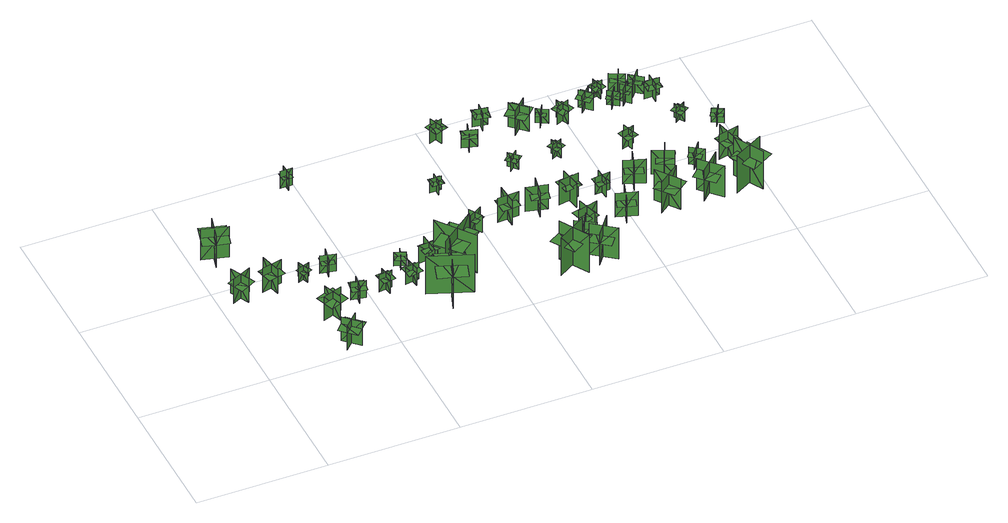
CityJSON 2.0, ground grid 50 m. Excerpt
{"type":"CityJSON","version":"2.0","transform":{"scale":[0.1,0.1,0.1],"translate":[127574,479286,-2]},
"CityObjects":{
"tree1":{"type":"SolitaryVegetationObject","geometry":[{"type":"MultiSurface","lod":"1","boundaries":[[[0,1,2]],[[0,2,3]],[[4,5,6]],[[4,6,7]],[[8,9,10]],[[8,10,11]],[[8,11,12]],[[8,12,13]]]}]},
"tree2":{"type":"SolitaryVegetationObject","geometry":[{"type":"MultiSurface","lod":"1","boundaries":[[[14,15,16]],[[14,16,17]],[[18,19,20]],[[18,20,21]],[[22,23,24]],[[22,24,25]],[[22,25,26]],[[22,26,27]]]}]},
"tree3":{"type":"SolitaryVegetationObject","geometry":[{"type":"MultiSurface","lod":"1","boundaries":[[[28,29,30]],[[28,30,31]],[[32,33,34]],[[32,34,35]],[[36,37,38]],[[36,38,39]],[[36,39,40]],[[36,40,41]]]}]},
"tree4":{"type":"SolitaryVegetationObject","geometry":[{"type":"MultiSurface","lod":"1","boundaries":[[[42,43,44]],[[42,44,45]],[[46,47,48]],[[46,48,49]],[[50,51,52]],[[50,52,53]],[[50,53,54]],[[50,54,55]]]}]},
"tree5":{"type":"SolitaryVegetationObject","geometry":[{"type":"MultiSurface","lod":"1","boundaries":[[[56,57,58]],[[56,58,59]],[[60,61,62]],[[60,62,63]],[[64,65,66]],[[64,66,67]],[[64,67,68]],[[64,68,69]]]}]},
"tree6":{"type":"SolitaryVegetationObject","geometry":[{"type":"MultiSurface","lod":"1","boundaries":[[[70,71,72]],[[70,72,73]],[[74,75,76]],[[74,76,77]],[[78,79,80]],[[78,80,81]],[[78,81,82]],[[78,82,83]]]}]},
"tree7":{"type":"SolitaryVegetationObject","geometry":[{"type":"MultiSurface","lod":"1","boundaries":[[[84,85,86]],[[84,86,87]],[[88,89,90]],[[88,90,91]],[[92,93,94]],[[92,94,95]],[[92,95,96]],[[92,96,97]]]}]},
"tree8":{"type":"SolitaryVegetationObject","geometry":[{"type":"MultiSurface","lod":"1","boundaries":[[[98,99,100]],[[98,100,101]],[[102,103,104]],[[102,104,105]],[[106,107,108]],[[106,108,109]],[[106,109,110]],[[106,110,111]]]}]},
"tree9":{"type":"SolitaryVegetationObject","geometry":[{"type":"MultiSurface","lod":"1","boundaries":[[[112,113,114]],[[112,114,115]],[[116,117,118]],[[116,118,119]],[[120,121,122]],[[120,122,123]],[[120,123,124]],[[120,124,125]]]}]},
"tree10":{"type":"SolitaryVegetationObject","geometry":[{"type":"MultiSurface","lod":"1","boundaries":[[[126,127,128]],[[126,128,129]],[[130,131,132]],[[130,132,133]],[[134,135,136]],[[134,136,137]],[[134,137,138]],[[134,138,139]]]}]},
"tree11":{"type":"SolitaryVegetationObject","geometry":[{"type":"MultiSurface","lod":"1","boundaries":[[[140,141,142]],[[140,142,143]],[[144,145,146]],[[144,146,147]],[[148,149,150]],[[148,150,151]],[[148,151,152]],[[148,152,153]]]}]},
"tree12":{"type":"SolitaryVegetationObject","geometry":[{"type":"MultiSurface","lod":"1","boundaries":[[[154,155,156]],[[154,156,157]],[[158,159,160]],[[158,160,161]],[[162,163,164]],[[162,164,165]],[[162,165,166]],[[162,166,167]]]}]},
"tree13":{"type":"SolitaryVegetationObject","geometry":[{"type":"MultiSurface","lod":"1","boundaries":[[[168,169,170]],[[168,170,171]],[[172,173,174]],[[172,174,175]],[[176,177,178]],[[176,178,179]],[[176,179,180]],[[176,180,181]]]}]},
"tree14":{"type":"SolitaryVegetationObject","geometry":[{"type":"MultiSurface","lod":"1","boundaries":[[[182,183,184]],[[182,184,185]],[[186,187,188]],[[186,188,189]],[[190,191,192]],[[190,192,193]],[[190,193,194]],[[190,194,195]]]}]},
"tree15":{"type":"SolitaryVegetationObject","geometry":[{"type":"MultiSurface","lod":"1","boundaries":[[[196,197,198]],[[196,198,199]],[[200,201,202]],[[200,202,203]],[[204,205,206]],[[204,206,207]],[[204,207,208]],[[204,208,209]]]}]},
"tree16":{"type":"SolitaryVegetationObject","geometry":[{"type":"MultiSurface","lod":"1","boundaries":[[[210,211,212]],[[210,212,213]],[[214,215,216]],[[214,216,217]],[[218,219,220]],[[218,220,221]],[[218,221,222]],[[218,222,223]]]}]},
"tree17":{"type":"SolitaryVegetationObject","geometry":[{"type":"MultiSurface","lod":"1","boundaries":[[[224,225,226]],[[224,226,227]],[[228,229,230]],[[228,230,231]],[[232,233,234]],[[232,234,235]],[[232,235,236]],[[232,236,237]]]}]},
"tree18":{"type":"SolitaryVegetationObject","geometry":[{"type":"MultiSurface","lod":"1","boundaries":[[[238,239,240]],[[238,240,241]],[[242,243,244]],[[242,244,245]],[[246,247,248]],[[246,248,249]],[[246,249,250]],[[246,250,251]]]}]},
"tree19":{"type":"SolitaryVegetationObject","geometry":[{"type":"MultiSurface","lod":"1","boundaries":[[[252,253,254]],[[252,254,255]],[[256,257,258]],[[256,258,259]],[[260,261,262]],[[260,262,263]],[[260,263,264]],[[260,264,265]]]}]},
"tree20":{"type":"SolitaryVegetationObject","geometry":[{"type":"MultiSurface","lod":"1","boundaries":[[[266,267,268]],[[266,268,269]],[[270,271,272]],[[270,272,273]],[[274,275,276]],[[274,276,277]],[[274,277,278]],[[274,278,279]]]}]},
"tree21":{"type":"SolitaryVegetationObject","geometry":[{"type":"MultiSurface","lod":"1","boundaries":[[[280,281,282]],[[280,282,283]],[[284,285,286]],[[284,286,287]],[[288,289,290]],[[288,290,291]],[[288,291,292]],[[288,292,293]]]}]},
"tree22":{"type":"SolitaryVegetationObject","geometry":[{"type":"MultiSurface","lod":"1","boundaries":[[[294,295,296]],[[294,296,297]],[[298,299,300]],[[298,300,301]],[[302,303,304]],[[302,304,305]],[[302,305,306]],[[302,306,307]]]}]},
"tree23":{"type":"SolitaryVegetationObject","geometry":[{"type":"MultiSurface","lod":"1","boundaries":[[[308,309,310]],[[308,310,311]],[[312,313,314]],[[312,314,315]],[[316,317,318]],[[316,318,319]],[[316,319,320]],[[316,320,321]]]}]},
"tree24":{"type":"SolitaryVegetationObject","geometry":[{"type":"MultiSurface","lod":"1","boundaries":[[[322,323,324]],[[322,324,325]],[[326,327,328]],[[326,328,329]],[[330,331,332]],[[330,332,333]],[[330,333,334]],[[330,334,335]]]}]},
"tree25":{"type":"SolitaryVegetationObject","geometry":[{"type":"MultiSurface","lod":"1","boundaries":[[[336,337,338]],[[336,338,339]],[[340,341,342]],[[340,342,343]],[[344,345,346]],[[344,346,347]],[[344,347,348]],[[344,348,349]]]}]},
"tree26":{"type":"SolitaryVegetationObject","geometry":[{"type":"MultiSurface","lod":"1","boundaries":[[[350,351,352]],[[350,352,353]],[[354,355,356]],[[354,356,357]],[[358,359,360]],[[358,360,361]],[[358,362,363]],[[358,363,359]]]}]},
"tree27":{"type":"SolitaryVegetationObject","geometry":[{"type":"MultiSurface","lod":"1","boundaries":[[[364,365,366]],[[364,366,367]],[[368,369,370]],[[368,370,371]],[[372,373,374]],[[372,374,375]],[[372,375,376]],[[372,376,377]]]}]},
"tree28":{"type":"SolitaryVegetationObject","geometry":[{"type":"MultiSurface","lod":"1","boundaries":[[[378,379,380]],[[378,380,381]],[[382,383,384]],[[382,384,385]],[[386,387,388]],[[386,388,389]],[[386,389,390]],[[386,390,391]]]}]},
"tree29":{"type":"SolitaryVegetationObject","geometry":[{"type":"MultiSurface","lod":"1","boundaries":[[[392,393,394]],[[392,394,395]],[[396,397,398]],[[396,398,399]],[[400,401,402]],[[400,402,403]],[[400,403,404]],[[400,404,405]]]}]},
"tree30":{"type":"SolitaryVegetationObject","geometry":[{"type":"MultiSurface","lod":"1","boundaries":[[[406,407,408]],[[406,408,409]],[[410,411,412]],[[410,412,413]],[[414,415,416]],[[414,416,417]],[[414,417,418]],[[414,418,419]]]}]},
"tree31":{"type":"SolitaryVegetationObject","geometry":[{"type":"MultiSurface","lod":"1","boundaries":[[[420,421,422]],[[420,422,423]],[[424,425,426]],[[424,426,427]],[[428,429,430]],[[428,430,431]],[[428,431,432]],[[428,432,433]]]}]},
"tree32":{"type":"SolitaryVegetationObject","geometry":[{"type":"MultiSurface","lod":"1","boundaries":[[[434,435,436]],[[434,436,437]],[[438,439,440]],[[438,440,441]],[[442,443,444]],[[442,444,445]],[[442,445,446]],[[442,446,447]]]}]},
"tree33":{"type":"SolitaryVegetationObject","geometry":[{"type":"MultiSurface","lod":"1","boundaries":[[[448,449,450]],[[448,450,451]],[[452,453,454]],[[452,454,455]],[[456,457,458]],[[456,458,459]],[[456,459,460]],[[456,460,461]]]}]},
"tree34":{"type":"SolitaryVegetationObject","geometry":[{"type":"MultiSurface","lod":"1","boundaries":[[[462,463,464]],[[462,464,465]],[[466,467,468]],[[466,468,469]],[[470,471,472]],[[470,472,473]],[[470,473,474]],[[470,474,475]]]}]},
"tree35":{"type":"SolitaryVegetationObject","geometry":[{"type":"MultiSurface","lod":"1","boundaries":[[[476,477,478]],[[476,478,479]],[[480,481,482]],[[480,482,483]],[[484,485,486]],[[484,486,487]],[[484,488,489]],[[484,489,485]]]}]},
"tree36":{"type":"SolitaryVegetationObject","geometry":[{"type":"MultiSurface","lod":"1","boundaries":[[[490,491,492]],[[490,492,493]],[[494,495,496]],[[494,496,497]],[[498,499,500]],[[498,500,501]],[[498,501,502]],[[498,502,503]]]}]},
"tree37":{"type":"SolitaryVegetationObject","geometry":[{"type":"MultiSurface","lod":"1","boundaries":[[[504,505,506]],[[504,506,507]],[[508,509,510]],[[508,510,511]],[[512,513,514]],[[512,514,515]],[[512,515,516]],[[512,516,517]]]}]},
"tree38":{"type":"SolitaryVegetationObject","geometry":[{"type":"MultiSurface","lod":"1","boundaries":[[[518,519,520]],[[518,520,521]],[[522,523,524]],[[522,524,525]],[[526,527,528]],[[526,528,529]],[[526,529,530]],[[526,530,531]]]}]},
"tree39":{"type":"SolitaryVegetationObject","geometry":[{"type":"MultiSurface","lod":"1","boundaries":[[[532,533,534]],[[532,534,535]],[[536,537,538]],[[536,538,539]],[[540,541,542]],[[540,542,543]],[[540,544,545]],[[540,545,541]]]}]},
"tree40":{"type":"SolitaryVegetationObject","geometry":[{"type":"MultiSurface","lod":"1","boundaries":[[[546,547,548]],[[546,548,549]],[[550,551,552]],[[550,552,553]],[[554,555,556]],[[554,556,557]],[[554,557,558]],[[554,558,559]]]}]},
"tree41":{"type":"SolitaryVegetationObject","geometry":[{"type":"MultiSurface","lod":"1","boundaries":[[[560,561,562]],[[560,562,563]],[[564,565,566]],[[564,566,567]],[[568,569,570]],[[568,570,571]],[[568,571,572]],[[568,572,573]]]}]},
"tree42":{"type":"SolitaryVegetationObject","geometry":[{"type":"MultiSurface","lod":"1","boundaries":[[[574,575,576]],[[574,576,577]],[[578,579,580]],[[578,580,581]],[[582,583,584]],[[582,584,585]],[[582,585,586]],[[582,586,587]]]}]},
"tree43":{"type":"SolitaryVegetationObject","geometry":[{"type":"MultiSurface","lod":"1","boundaries":[[[588,589,590]],[[588,590,591]],[[592,593,594]],[[592,594,595]],[[596,597,598]],[[596,598,599]],[[596,599,600]],[[596,600,601]]]}]},
"tree44":{"type":"SolitaryVegetationObject","geometry":[{"type":"MultiSurface","lod":"1","boundaries":[[[602,603,604]],[[602,604,605]],[[606,607,608]],[[606,608,609]],[[610,611,612]],[[610,612,613]],[[610,611,614]],[[610,614,615]]]}]},
"tree45":{"type":"SolitaryVegetationObject","geometry":[{"type":"MultiSurface","lod":"1","boundaries":[[[616,617,618]],[[616,618,619]],[[620,621,622]],[[620,622,623]],[[624,625,626]],[[624,626,627]],[[624,627,628]],[[624,628,629]]]}]},
"tree46":{"type":"SolitaryVegetationObject","geometry":[{"type":"MultiSurface","lod":"1","boundaries":[[[630,631,632]],[[630,632,633]],[[634,635,636]],[[634,636,637]],[[638,639,640]],[[638,640,641]],[[638,641,642]],[[638,642,643]]]}]},
"tree47":{"type":"SolitaryVegetationObject","geometry":[{"type":"MultiSurface","lod":"1","boundaries":[[[644,645,646]],[[644,646,647]],[[648,649,650]],[[648,650,651]],[[652,653,654]],[[652,654,655]],[[652,656,657]],[[652,657,653]]]}]},
"tree48":{"type":"SolitaryVegetationObject","geometry":[{"type":"MultiSurface","lod":"1","boundaries":[[[658,659,660]],[[658,660,661]],[[662,663,664]],[[662,664,665]],[[666,667,668]],[[666,668,669]],[[666,670,671]],[[666,671,667]]]}]},
"tree49":{"type":"SolitaryVegetationObject","geometry":[{"type":"MultiSurface","lod":"1","boundaries":[[[672,673,674]],[[672,674,675]],[[676,677,678]],[[676,678,679]],[[680,681,682]],[[680,682,683]],[[680,683,684]],[[680,684,685]]]}]},
"tree50":{"type":"SolitaryVegetationObject","geometry":[{"type":"MultiSurface","lod":"1","boundaries":[[[686,687,688]],[[686,688,689]],[[690,691,692]],[[690,692,693]],[[694,695,696]],[[694,696,697]],[[694,697,698]],[[694,698,699]]]}]},
"tree51":{"type":"SolitaryVegetationObject","geometry":[{"type":"MultiSurface","lod":"1","boundaries":[[[700,701,702]],[[700,702,703]],[[704,705,706]],[[704,706,707]],[[708,709,710]],[[708,710,711]],[[708,711,712]],[[708,712,713]]]}]},
"tree52":{"type":"SolitaryVegetationObject","geometry":[{"type":"MultiSurface","lod":"1","boundaries":[[[714,715,716]],[[714,716,717]],[[718,719,720]],[[718,720,721]],[[722,723,724]],[[722,724,725]],[[722,725,726]],[[722,726,727]]]}]},
"tree53":{"type":"SolitaryVegetationObject","geometry":[{"type":"MultiSurface","lod":"1","boundaries":[[[728,729,730]],[[728,730,731]],[[732,733,734]],[[732,734,735]],[[736,737,738]],[[736,738,739]],[[736,739,740]],[[736,740,741]]]}]}
},
"vertices":[
[52,420,12],[125,455,12],[125,455,121],[52,420,121],[101,403,12],[101,403,121],[65,476,121],[65,476,12],[101,403,86],[131,418,86],[103,476,86],[72,461,86],[42,447,86],[70,388,86],
[25,640,49],[121,614,49],[121,614,187],[25,640,187],[58,582,49],[84,679,49],[84,679,187],[58,582,187],[58,582,149],[106,570,149],[132,666,149],[84,679,149],[35,691,149],[10,595,149],
[165,428,18],[244,447,18],[244,447,126],[165,428,126],[209,401,18],[209,401,126],[190,480,126],[190,480,18],[209,401,92],[242,409,92],[227,472,92],[194,464,92],[161,456,92],[176,393,92],
[365,91,9],[310,36,9],[310,36,116],[365,91,116],[313,91,9],[368,36,9],[368,36,116],[313,91,116],[313,91,86],[286,63,86],[341,9,86],[368,36,86],[395,64,86],[340,118,86],
[353,191,11],[326,263,11],[326,263,118],[353,191,118],[375,237,11],[302,211,11],[302,211,118],[375,237,118],[375,237,88],[361,274,88],[289,247,88],[302,211,88],[315,174,88],[388,201,88],
[302,428,16],[346,445,16],[346,445,78],[302,428,78],[330,416,16],[330,416,78],[313,460,78],[313,460,16],[330,416,59],[348,423,59],[335,458,59],[317,451,59],[298,444,59],[311,409,59],
[431,276,10],[485,266,10],[485,266,87],[431,276,87],[451,245,10],[461,300,10],[461,300,87],[451,245,87],[451,245,66],[479,240,66],[489,295,66],[461,300,66],[434,305,66],[424,250,66],
[387,443,16],[444,431,16],[444,431,94],[387,443,94],[407,412,16],[407,412,94],[420,469,94],[420,469,16],[407,412,70],[431,407,70],[441,452,70],[417,457,70],[393,462,70],[384,417,70],
[536,269,14],[587,277,14],[587,277,91],[536,269,91],[567,247,14],[558,298,14],[558,298,91],[567,247,91],[567,247,71],[591,251,71],[583,302,71],[558,298,71],[534,293,71],[543,243,71],
[434,883,44],[479,884,44],[479,884,121],[434,883,121],[456,862,44],[456,862,121],[455,907,121],[455,907,44],[456,864,96],[474,864,96],[474,900,96],[455,900,96],[436,900,96],[437,864,96],
[670,250,12],[661,305,12],[661,305,89],[670,250,89],[691,280,12],[637,271,12],[637,271,89],[691,280,89],[691,280,67],[687,307,67],[633,299,67],[637,271,67],[641,244,67],[696,253,67],
[681,366,10],[640,381,10],[640,381,71],[681,366,71],[669,393,10],[654,351,10],[654,351,71],[669,393,71],[669,393,54],[648,400,54],[633,359,54],[654,351,54],[675,344,54],[690,385,54],
[738,93,7],[797,254,7],[797,254,178],[738,93,178],[842,142,7],[842,142,178],[682,201,178],[682,201,7],[744,107,133],[798,90,133],[838,217,133],[784,234,133],[730,252,133],[690,124,133],
[757,269,13],[782,326,13],[782,326,75],[757,269,75],[796,284,13],[796,284,75],[739,310,75],[739,310,13],[759,274,59],[778,267,59],[796,312,59],[777,319,59],[758,327,59],[740,282,59],
[803,366,9],[725,360,9],[725,360,87],[803,366,87],[763,400,9],[763,400,87],[769,322,87],[769,322,9],[796,366,66],[793,391,66],[733,384,66],[735,359,66],[738,333,66],[799,340,66],
[775,240,12],[910,345,12],[910,345,183],[775,240,183],[889,227,12],[889,227,183],[784,362,183],[784,362,12],[787,249,138],[824,206,138],[926,292,138],[889,336,138],[852,379,138],[750,293,138],
[853,330,10],[823,401,10],[823,401,88],[853,330,88],[872,379,10],[872,379,88],[801,348,88],[801,348,10],[851,336,67],[874,348,67],[848,402,67],[824,391,67],[801,380,67],[828,325,67],
[961,462,17],[991,413,17],[991,413,94],[961,462,94],[953,426,17],[953,426,94],[1002,457,94],[1002,457,17],[953,426,70],[965,405,70],[1005,430,70],[992,450,70],[979,471,70],[940,447,70],
[941,650,46],[896,649,46],[896,649,108],[941,650,108],[920,670,46],[920,626,46],[920,626,108],[920,670,108],[920,670,91],[898,670,91],[898,626,91],[920,626,91],[942,626,91],[942,670,91],
[1060,438,20],[1141,443,20],[1141,443,129],[1060,438,129],[1099,404,20],[1099,404,129],[1095,485,129],[1095,485,20],[1099,404,95],[1133,406,95],[1129,471,95],[1096,469,95],[1062,467,95],[1065,402,95],
[1259,165,9],[1150,99,9],[1150,99,180],[1259,165,180],[1180,184,9],[1180,184,180],[1246,75,180],[1246,75,9],[1180,184,126],[1134,156,126],[1187,69,126],[1233,97,126],[1278,125,126],[1225,212,126],
[1057,913,46],[1005,893,46],[1005,893,123],[1057,913,123],[1023,928,46],[1043,876,46],[1043,876,123],[1023,928,123],[1023,928,101],[998,918,101],[1018,866,101],[1043,876,101],[1069,886,101],[1049,938,101],
[1205,404,21],[1223,483,21],[1223,483,130],[1205,404,130],[1249,432,21],[1249,432,130],[1170,450,130],[1170,450,21],[1249,432,96],[1257,465,96],[1193,479,96],[1185,446,96],[1178,413,96],[1241,398,96],
[1257,234,10],[1327,191,10],[1327,191,119],[1257,234,119],[1270,183,10],[1270,183,119],[1312,253,119],[1312,253,10],[1270,183,85],[1299,165,85],[1333,221,85],[1304,239,85],[1274,256,85],[1241,201,85],
[1284,161,11],[1367,97,11],[1367,97,151],[1284,161,151],[1293,94,11],[1293,94,151],[1357,177,151],[1357,177,11],[1293,94,107],[1328,68,107],[1379,134,107],[1344,161,107],[1310,187,107],[1258,121,107],
[1152,814,41],[1096,830,41],[1096,830,119],[1152,814,119],[1130,855,41],[1113,798,41],[1113,798,119],[1130,855,119],[1148,815,99],[1096,830,99],[1089,808,99],[1141,793,99],[1154,838,99],[1102,853,99],
[1231,642,44],[1201,675,44],[1201,675,106],[1231,642,106],[1232,672,44],[1200,642,44],[1200,642,106],[1232,672,106],[1232,672,88],[1217,688,88],[1185,658,88],[1200,642,88],[1215,625,88],[1247,655,88],
[1320,322,9],[1342,244,9],[1342,244,117],[1320,322,117],[1295,277,9],[1295,277,117],[1373,298,117],[1373,298,9],[1295,277,83],[1304,244,83],[1366,261,83],[1357,294,83],[1349,327,83],[1286,310,83],
[1370,447,23],[1290,433,23],[1290,433,131],[1370,447,131],[1327,476,23],[1327,476,131],[1341,396,131],[1341,396,23],[1327,476,97],[1294,470,97],[1305,406,97],[1338,412,97],[1372,418,97],[1361,482,97],
[1231,906,44],[1176,914,44],[1176,914,120],[1231,906,120],[1209,935,44],[1201,881,44],[1201,881,120],[1209,935,120],[1209,935,99],[1182,940,99],[1174,885,99],[1201,881,99],[1228,877,99],[1237,931,99],
[1448,310,9],[1525,286,9],[1525,286,117],[1448,310,117],[1472,264,9],[1472,264,117],[1496,342,117],[1496,342,9],[1472,264,83],[1505,254,83],[1524,316,83],[1491,326,83],[1459,336,83],[1440,274,83],
[1296,819,39],[1351,873,39],[1351,873,147],[1296,819,147],[1348,818,39],[1294,873,39],[1294,873,147],[1348,818,147],[1348,818,117],[1376,845,117],[1321,900,117],[1294,873,117],[1266,846,117],[1320,791,117],
[1362,648,42],[1402,668,42],[1402,668,103],[1362,648,103],[1390,639,42],[1370,678,42],[1370,678,103],[1390,639,103],[1390,639,86],[1410,649,86],[1390,688,86],[1370,678,86],[1350,668,86],[1371,629,86],
[1451,462,23],[1457,405,23],[1457,405,101],[1451,462,101],[1428,433,23],[1428,433,101],[1485,439,101],[1485,439,23],[1428,433,76],[1430,409,76],[1476,414,76],[1474,438,76],[1471,462,76],[1425,457,76],
[1392,821,38],[1416,862,38],[1416,862,101],[1392,821,101],[1428,831,38],[1388,855,38],[1388,855,101],[1428,831,101],[1394,825,85],[1416,862,85],[1400,871,85],[1378,834,85],[1410,815,85],[1432,852,85],
[1539,450,19],[1616,423,19],[1616,423,127],[1539,450,127],[1562,403,19],[1562,403,127],[1589,480,127],[1589,480,19],[1562,403,93],[1594,392,93],[1615,453,93],[1583,464,93],[1551,476,93],[1530,414,93],
[1490,803,37],[1467,853,37],[1467,853,114],[1490,803,114],[1503,838,37],[1453,814,37],[1453,814,114],[1503,838,114],[1503,838,92],[1492,863,92],[1441,840,92],[1453,814,92],[1464,789,92],[1515,812,92],
[1605,264,9],[1688,327,9],[1688,327,148],[1605,264,148],[1672,255,9],[1672,255,148],[1608,338,148],[1608,338,9],[1672,255,104],[1706,282,104],[1655,348,104],[1621,322,104],[1586,295,104],[1637,229,104],
[1623,632,40],[1637,587,40],[1637,587,119],[1623,632,119],[1606,600,40],[1652,614,40],[1652,614,119],[1606,600,119],[1606,600,93],[1652,614,93],[1644,639,93],[1599,625,93],[1614,575,93],[1659,589,93],
[1676,406,19],[1711,479,19],[1711,479,127],[1676,406,127],[1725,424,19],[1725,424,127],[1652,459,127],[1652,459,19],[1725,424,93],[1740,454,93],[1681,482,93],[1666,452,93],[1652,421,93],[1710,393,93],
[1558,873,36],[1598,834,36],[1598,834,113],[1558,873,113],[1558,837,36],[1597,876,36],[1597,876,113],[1558,837,113],[1558,837,91],[1578,817,91],[1617,856,91],[1597,876,91],[1578,895,91],[1539,856,91],
[1765,327,12],[1838,252,12],[1838,252,151],[1765,327,151],[1764,260,12],[1764,260,151],[1839,333,151],[1839,333,12],[1764,260,107],[1795,229,107],[1855,287,107],[1824,318,107],[1794,349,107],[1734,291,107],
[1647,879,36],[1635,922,36],[1635,922,98],[1647,879,98],[1662,905,36],[1619,893,36],[1619,893,98],[1662,905,98],[1662,905,81],[1656,926,81],[1613,914,81],[1619,893,81],[1625,871,81],[1668,883,81],
[1655,848,34],[1694,822,34],[1694,822,97],[1655,848,97],[1661,816,34],[1687,856,34],[1687,856,97],[1661,816,97],[1654,846,76],[1693,821,76],[1706,841,76],[1667,866,76],[1683,805,76],[1644,830,76],
[1791,455,21],[1838,421,21],[1838,421,98],[1791,455,98],[1797,419,21],[1797,419,98],[1832,465,98],[1832,465,21],[1797,419,74],[1816,404,74],[1844,441,74],[1825,456,74],[1805,470,74],[1777,433,74],
[1704,847,34],[1737,816,34],[1737,816,111],[1704,847,111],[1705,817,34],[1705,817,111],[1736,849,111],[1736,849,34],[1706,818,86],[1720,805,86],[1745,831,86],[1731,844,86],[1718,857,86],[1693,831,86],
[1690,911,34],[1743,886,34],[1743,886,112],[1690,911,112],[1706,868,34],[1731,921,34],[1731,921,112],[1706,868,112],[1694,909,92],[1743,886,92],[1753,908,92],[1704,930,92],[1684,888,92],[1733,865,92],
[1796,846,33],[1750,882,33],[1750,882,111],[1796,846,111],[1791,892,33],[1754,846,33],[1754,846,111],[1791,892,111],[1792,849,91],[1750,882,91],[1736,864,91],[1778,831,91],[1807,867,91],[1764,901,91],
[1978,241,7],[1916,353,7],[1916,353,178],[1978,241,178],[2000,320,7],[2000,320,178],[1888,258,178],[1888,258,7],[2000,320,124],[1974,367,124],[1885,318,124],[1911,271,124],[1936,224,124],[2026,274,124],
[1837,663,32],[1875,686,32],[1875,686,94],[1837,663,94],[1866,656,32],[1842,693,32],[1842,693,94],[1866,656,94],[1866,656,77],[1885,668,77],[1861,705,77],[1842,693,77],[1824,682,77],[1847,644,77],
[1843,824,32],[1787,824,32],[1787,824,109],[1843,824,109],[1817,850,32],[1817,795,32],[1817,795,109],[1817,850,109],[1817,850,87],[1789,850,87],[1789,794,87],[1817,795,87],[1845,795,87],[1844,850,87],
[1897,433,22],[1976,452,22],[1976,452,131],[1897,433,131],[1941,406,22],[1941,406,131],[1922,485,131],[1922,485,22],[1941,406,97],[1974,413,97],[1959,477,97],[1926,469,97],[1893,461,97],[1908,398,97],
[1948,614,33],[1987,592,33],[1987,592,95],[1948,614,95],[1956,586,33],[1978,624,33],[1978,624,95],[1956,586,95],[1956,586,78],[1975,575,78],[1997,613,78],[1978,624,78],[1959,635,78],[1937,597,78]
]}
